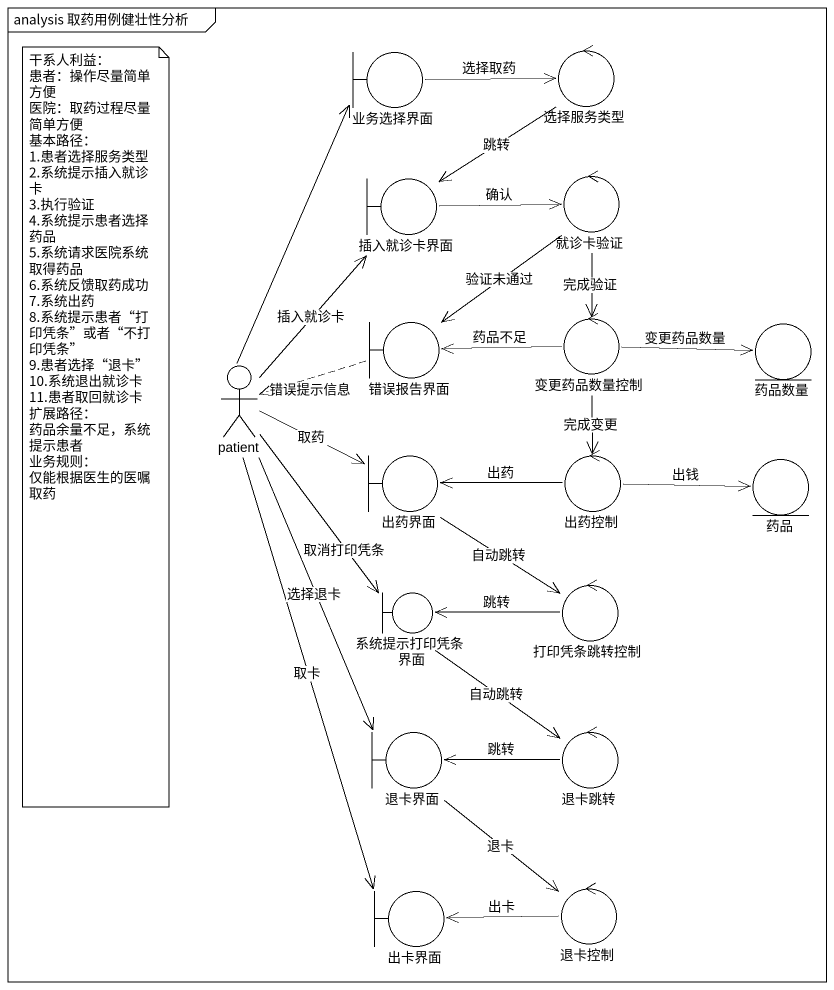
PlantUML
@startuml
mainframe analysis 取药用例健壮性分析
boundary 业务选择界面
control 选择服务类型
boundary 插入就诊卡界面
control 就诊卡验证
actor patient
boundary 错误报告界面
control 变更药品数量控制
entity 药品数量
boundary 出药界面
control 出药控制
entity 药品
boundary 系统提示打印凭条界面
control 打印凭条跳转控制
boundary 退卡界面
control 退卡跳转
boundary 出卡界面
control 退卡控制
业务选择界面 -right-> 选择服务类型 : 选择取药
选择服务类型 --> 插入就诊卡界面 : 跳转
插入就诊卡界面 -right-> 就诊卡验证 : 确认
就诊卡验证 --> 错误报告界面 : 验证未通过
就诊卡验证 --> 变更药品数量控制 : 完成验证
patient -up-> 业务选择界面
patient -up-> 插入就诊卡界面 : 插入就诊卡
patient -right-> 出药界面 : 取药
patient --> 系统提示打印凭条界面 : 取消打印凭条
patient --> 退卡界面 : 选择退卡
patient --> 出卡界面 : 取卡
错误报告界面 .left.> patient : 错误提示信息
变更药品数量控制 -left-> 错误报告界面 : 药品不足
变更药品数量控制 -right-> 药品数量 : 变更药品数量
变更药品数量控制 --> 出药控制 : 完成变更
出药界面 --> 打印凭条跳转控制 : 自动跳转
出药控制 -left-> 出药界面 : 出药
出药控制 -right-> 药品 : 出钱
系统提示打印凭条界面 --> 退卡跳转 : 自动跳转
打印凭条跳转控制 -left-> 系统提示打印凭条界面 : 跳转
退卡界面 --> 退卡控制 : 退卡
退卡跳转 -left-> 退卡界面 : 跳转
退卡控制 -left-> 出卡界面 : 出卡
note as N1
  干系人利益：
  患者：操作尽量简单方便
  医院：取药过程尽量简单方便
  基本路径：
  1.患者选择服务类型
  2.系统提示插入就诊卡
  3.执行验证
  4.系统提示患者选择药品
  5.系统请求医院系统取得药品
  6.系统反馈取药成功
  7.系统出药
  8.系统提示患者“打印凭条”或者“不打印凭条”
  9.患者选择“退卡”
  10.系统退出就诊卡
  11.患者取回就诊卡
  扩展路径：
  药品余量不足，系统提示患者
  业务规则：
  仅能根据医生的医嘱取药
end note
@enduml
